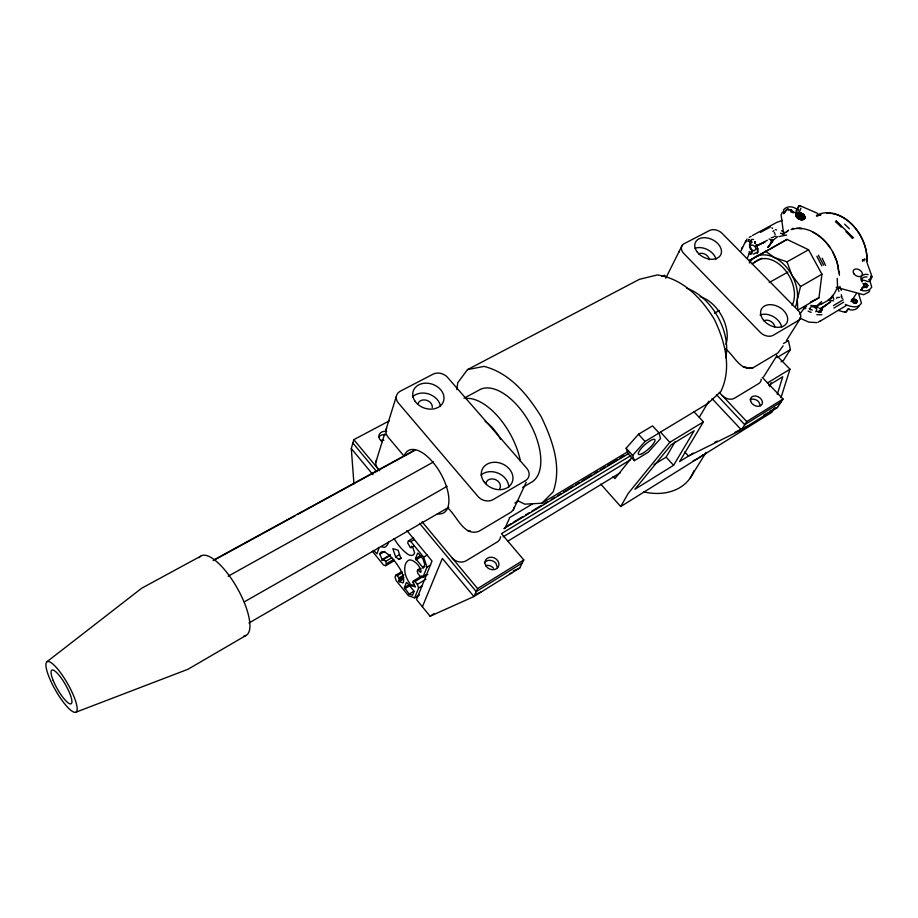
<?xml version="1.0" encoding="UTF-8"?>
<svg xmlns="http://www.w3.org/2000/svg" width="918" height="918" viewBox="0 0 918 918"><rect width="100%" height="100%" fill="white"/><g stroke="black" fill="none" stroke-linecap="round" stroke-linejoin="round"><path stroke-width="1.38" d="M756.421 244.991L756.891 246.529L756.283 245.84A3.179 2.18 62.9 0 0 756.294 245.358L756.283 245.072M862.599 259.45L862.541 261.205L862.782 260.414M756.891 246.529L757.086 245.978L756.18 246.322M841.668 296.904L841.37 294.678M862.392 280.438A6.334 4.303 30.3 0 1 867.659 281.585L869.851 281.47L869.908 280.575L871.721 287.254C869.312 291.052 864.308 291.89 860.464 289.824L861.784 289.744L863.746 285.946M749.237 251.452L749.249 253.46L750.786 253.976L751.004 251.417M817.823 307.312L816.905 307.048L817.766 307.082M749.616 243.201L751.716 239.414M752.209 251.532L752.026 253.529L750.786 253.976M821.931 274.218L800.542 286.542L797.329 299.498L797.776 310.204L818.959 297.788L821.931 274.218L808.574 249.765L787.024 239.403L748.973 260.723L769.181 249.627M800.932 208.202L799.612 211.553M456.831 389.691L457.772 382.726L467.503 369.621L639.376 279.336L657.357 274.93C682.946 278.728 701.409 298.189 714.319 319.292C724.979 341.576 732.162 368.061 720.837 391.504L707.881 403.495L658.263 433.422M863.092 283.788L865.674 283.329L867.866 285.498L866.649 287.3L863.689 286.244M857.332 301.288L856.127 303.078L854.612 302.929L853.212 302.045L852.627 299.601L853.671 298.981L856.574 300.025L857.332 301.288L855.851 303.514M790.777 211.806L791.109 209.706L788.539 210.096M822.505 309.022L822.367 309.71M751.234 241.227L750.649 244.108M745.531 242.639L746.885 239.036M741.055 250.843L745.875 240.688M793.003 212.884L793.221 211.783L791.109 209.706M820.715 308.7L820.187 308.448L821.358 308.632L830.801 301.609L821.713 307.943M757.178 253.643L757.568 252.071M749.249 253.46L747.47 257.832M758.016 252.163L758.096 248.457M757.247 250.281L757.339 247.573M353.958 483.993L351.296 448.546L353.82 439.653L389.198 420.926M769.846 386.73L771.063 382.611M777.248 394.453L782.721 376.77L768.687 385.331M375.875 462.029L384.608 434.007M437.416 513.816A35.791 16.799 60.6 0 0 440.284 472.781A35.791 16.799 60.6 0 0 404.138 456.2L387.809 436.784L386.053 433.64L385.801 430.198L396.335 396.369M836.677 298.522L837.055 297.329M780.989 397.643L789.996 369.22L776.49 355.277M390.517 554.702L383.116 559.039L382.588 560.519L379.811 554.288L380.247 553.026A14.562 6.242 59.6 0 1 385.308 552.349A27.024 11.521 59.5 0 1 398.286 566.234A14.596 6.265 59.4 0 1 403.553 581.679L403.082 582.919L399.273 581.668L398.848 580.532L399.399 579.063L403.094 576.86M372.295 551.19L383.494 564.983L385.732 565.695L386.421 563.79L385.594 561.403L383.116 559.039M401.877 571.57L395.715 575.23L395.015 577.124L396.232 580.681L408.487 595.782L414.672 597.859L419.572 594.875M413.387 537.982L408.441 540.874L407.684 542.905L410.335 547.598L413.605 546.382M447.663 507.941C456.866 515.434 463.865 537.397 479.242 531.132L510.856 512.267L513.231 510.064L514.424 506.851M747.906 241.296L748.663 239.288M748.583 241.503L749.272 239.655M411.138 547.828L411.723 546.267L412.446 546.474L414.58 552.762L414.087 554.07A15.055 6.667 59.8 0 1 408.694 554.759A28.229 12.577 59.9 0 1 395.406 540.679A15.021 6.644 59.9 0 1 394.017 538.591M404.402 587.577L406.364 582.494L407.133 582.746L413.513 590.584L413.915 591.789L412.549 595.243L409.153 594.107L404.402 587.577L409.325 584.617M415.544 558.614L417.621 553.21L418.424 553.451L422.957 558.947L424.782 564.409L423.324 568.081L415.544 558.614L420.467 555.7M852.019 299.211L851.089 301.597L856.31 293.714M427.754 574.461L422.854 577.411L420.455 576.653L418.046 573.716L417.22 571.271L417.793 569.803L420.467 572.327C422.716 572.66 418.872 565.591 417.564 564.432A14.929 6.552 59.2 0 0 407.374 561.311A27.85 12.221 59 0 0 405.205 573.784A14.86 6.483 59.2 0 0 410.025 583.791L411.574 585.684L415.475 586.958L412.882 582.356L413.444 580.933L422.028 575.77M797.031 209.166L798.844 205.781M797.914 211.324L798.614 209.568M414.672 597.859L418.619 587.99L422.291 585.764M422.854 577.411L426.985 567.094L430.668 564.891M422.395 606.775L442.338 558.442L473.917 596.551L519.749 567.967L523.788 559.934L501.549 533.76M385.801 430.198L386.719 428.155M817.49 307.61L817.548 306.91M504.716 528.63L509.318 518.693M526.198 482.271L513.231 510.064M523.788 559.934L477.612 588.587L473.917 596.551L430.083 616.23L416.508 599.534L432.022 561.047L406.892 530.593M817.858 213.458L799.75 205.609L795.952 210.842A6.174 4.154 27.5 0 1 796.572 212.976M783.043 234.285L788.654 230.074M678.689 252.347L682.166 245.381M665.745 278.246L679.274 251.176M786.462 209.511L783.697 213.745L783.628 209.752C787.013 205.586 792.727 206.298 796.767 209.063M869.851 281.47L872.1 276.834L867.212 263.259M751.36 240.688L751.475 239.506M600.785 484.119L620.717 506.564L628.176 493.448L669.83 442.304L703.418 421.878L693.813 411.562M654.018 464.577L666.124 457.141L675.235 441.569M699.355 417.208L708.845 401.223M673.571 465.311L694.18 430.76L671.253 444.737L634.877 489.294L673.571 465.311L666.124 457.141M703.418 421.878L679.595 461.57L693.274 453.09M756.294 245.358L756.719 244.647M741.4 248.893L742.41 247.24M690.233 477.98L706.068 452.425M799.853 314.163L803.789 308.666L805.694 308.563M763.638 376.782L776.49 356.356M783.1 345.856L777.994 352.891L753.276 367.636C740.436 372.134 733.757 354.704 725.358 348.725M786.439 340.544L800.14 318.776M783.479 343.539L788.401 340.612L790.398 349.551L783.524 360.338L781.069 361.818M762.273 377.367L783.043 399.032L746.747 421.557L741.411 429.899L688.523 456.039L684.817 451.989M821.185 310.789L817.261 311.443M774.792 407.776L771.786 412.354L620.717 506.564M712.012 398.584L741.411 429.899L777.512 407.374L783.043 399.032M768.114 247.194L773.185 240.103L768.114 247.194L773.185 240.103L777.557 236.672M852.202 301.207L853.671 298.981M855.174 299.142L852.96 302.481L854.36 303.353L856.574 300.025M863.402 286.76L865.674 283.329M864.813 287.644L867.085 284.224M866.34 287.782L867.866 285.498M838.111 286.875L836.344 289.572A39.933 28.32 61 0 1 831.501 297.111L831.008 297.925L832.5 297.191L828.208 299.727L833.51 300.84M847.463 310.514L846.109 311.374M869.736 290.799L868.543 292.303L863.597 294.712L836.195 287.265M858.915 306.36C856.54 310.1 851.606 310.995 847.796 308.941L849.093 308.861L846.763 310.192L846.465 311.994M631.905 457.394L614.934 478.611L613.052 476.499M626.133 448.214L638.492 434.26L652.549 425.895L659.09 433.032L660.512 438.563L648.223 452.253L634.372 460.652L627.958 453.549L626.133 448.214L632.628 455.397L634.372 460.652M632.628 455.397L645.056 441.466L659.09 433.032M517.362 500.539L524.717 504.154L541.849 503.225L553.106 491.933C562.252 466.482 552.269 439.837 541.218 416.715C527.598 394.809 510.133 373.052 484.004 366.385L467.503 369.621M782.48 212.058L781.103 214.732L783.513 233.333M784.156 212.85L787.816 209.006L788.952 209.465M815.62 306.784L821.53 301.632M803.789 308.666L803.548 307.358L806.429 306.325M46.956 661.74L141.728 588.197L200.629 556.228M772.899 231.52L773.954 230.544M821.025 310.892L822.103 310.318M816.068 307.048L820.635 303.904M868.68 279.795L870.952 278.257M749.765 246.035A3.511 2.547 36.8 0 1 750.281 245.416L752.886 245.106L755.147 246.632L756.019 248.904L754.24 250.855L750.419 249.203M826.028 305.086L821.036 308.287L821.736 308.184A3.293 0.62 -20.3 0 1 821.369 308.632M522.273 562.975L476.224 591.594L419.572 523.352M780.966 402.187L744.739 424.701L716.453 394.637M430.083 616.23L434.34 613.591M767.425 382.955L789.996 369.22M507.746 541.241L620.419 472.701M418.619 587.99L417.392 584.364L425.986 579.178M502.066 533.278L630.907 455.535M503.179 536.812L630.62 459.689M409.153 594.107L414.041 591.146M412.882 582.356L416.554 580.153M413.444 580.933L415.005 581.438L426.055 574.783M507.069 526.048L510.752 523.834M513.208 522.365L523.03 516.455M525.486 514.975L529.17 512.76M531.625 511.28L541.436 505.37M543.892 503.902L547.576 501.687M551.259 499.472L554.942 497.258M557.398 495.777L561.082 493.563M563.537 492.082L573.36 486.173M575.816 484.704L579.499 482.489M581.943 481.009L591.766 475.099M594.221 473.619L597.905 471.404M600.361 469.936L605.272 466.975M607.727 465.506L617.55 459.597M620.006 458.116L623.689 455.902M503.821 528.676L628.945 453.366M404.804 588.771L410.954 585.064M411.574 585.684L414.029 584.204M628.245 451.461L541.849 503.225M818.053 322.207L819.912 321.105M820.417 321.013L846.04 305.683M398.848 580.532L403.771 577.594M417.793 569.803L420.249 568.334M399.273 581.668L402.899 579.396M418.597 570.044L421.052 568.575M422.521 567.84L424.977 566.372M509.238 517.855L532.566 503.89M776.903 357.63L790.398 349.551M833.406 305.625L843.217 299.796M833.911 308.012L843.711 302.171M395.715 575.23L397.23 575.724L402.164 572.786M399.399 579.063L398.986 577.881L403.897 574.943M415.957 559.854L422.108 556.205M426.985 567.094L423.657 557.134L427.363 554.942M514.849 503.007L518.544 500.803M385.732 565.695L394.384 560.611M398.837 559.372L400.891 558.465L398.079 550.18L392.835 548.62L395.647 556.87L398.837 559.372L401.315 557.926M522.652 487.447L530.914 482.581A53.026 27.574 60.7 0 0 529.204 422.108A53.026 27.574 60.7 0 0 478.519 390.414L464.003 398.205M385.594 561.403L391.768 557.788M395.647 556.87L399.353 554.702M386.421 563.79L393.811 559.441M245.978 635.463L188.006 669.256L75.93 712.184A29.089 6.896 60.2 0 1 49.056 677.036A29.089 6.896 60.2 0 1 59.624 671.483A29.089 6.896 60.2 0 1 75.93 712.184M408.441 540.874L410.828 541.563L414.534 539.394M381.922 560.313L390.035 555.654M379.811 554.288L384.768 551.408M248.927 623.012L448.73 507.333M770.374 248.973L787.024 239.403M244.188 601.933L447.089 486.322M765.474 251.234L774.344 257.522L787.013 261.837L808.574 249.765M714.456 313.199L719.425 310.422M769.181 282.56L787.851 272.107M228.089 576.252L433.514 461.949M753.414 254.183L756.857 252.301M751.888 263.718L761.906 258.245M213.206 560.267L415.361 449.671M213.389 560.588L295.103 515.87M297.616 514.493L414.511 450.52M761.504 243.442L767.368 240.252M820.497 304.546L829.562 299.647M749.295 237.314L751.188 236.293M760.391 232.403L770.351 227.044M661.924 276.536L664.403 275.228L666.376 277.282M820.772 311.328L819.613 311.523L820.841 311.168M810.399 302.125L818.959 297.788M757.304 245.462L764.901 242.054L757.155 245.565M769.812 411.218L777.512 407.374M763.902 414.902L771.579 411.069M714.674 442.338L717.199 441.088M734.87 432.332L747.504 426.067M759.45 244.383L757.109 245.531M513.231 570.962L519.749 567.967M509.639 573.83L512.233 572.648M476.476 594.038L481.663 591.685M819.671 304.294L822.103 303.296M769.009 238.99L773.254 240.55M786.554 231.784L787.724 231.359M841.691 296.48L841.083 296.755M752.611 235.398L776.857 222.351L782.469 220.389M771.292 237.785L773.69 237.062M757.098 246.001L756.489 246.162A1.825 0.987 17.5 0 0 756.776 246.472M792.245 228.387L793.886 228.777M778.946 236.592L786.634 235.031M803.548 307.358L805.935 306.956M818.764 215.225L820.921 214.869L817.1 214.835M793.531 228.857C808.379 225.954 822.402 235.995 830.251 247.871M819.189 308.448L819.958 308.356M816.859 322.62L808.747 322.092L799.716 318.076M746.908 368.325L753.276 367.636M821.931 314.736L816.836 314.667M817.307 215.764L816.354 215.845L818.122 215.776M749.88 244.406L750.511 244.372M838.065 297.409L839.454 297.409M818.179 311.718L820.807 311.764M818.259 312.292L821.117 312.327M800.129 212.632L796.491 213.366L795.826 214.789L797.57 218.209L801.77 219.884L804.776 218.346L804.007 214.961L800.129 212.632L804.007 214.961L798.04 212.586L804.914 216.717L796.491 213.366L804.776 218.346L795.826 214.789L803.64 219.494L796.216 216.545L801.77 219.884L797.57 218.209M812.017 305.533L815.391 306.096M774.379 236.236L775.985 236.282M810.755 305.396L815.436 306.256M796.675 228.318L801.747 228.536L798.947 228.375M467.56 530.627L470.154 530.742M752.53 239.368L753.552 239.587M743.419 366.925L746.242 367.131M819.281 214.066L822.138 213.274A39.382 28.642 61.1 0 1 866.994 262.227M845.26 312.407L838.386 310.41M751.658 242.031L752.301 242.123M796.686 209.338L797.822 209.533M795.504 212.724L790.478 211.174M799.314 205.678L800.312 206.16M787.357 209.074L788.344 209.556M845.329 304.409C850.47 306.566 857.756 309.114 861.44 303.158L858.582 293.508M845.685 312.292L844.652 311.753M791.087 211.714L793.726 212.528M841.806 298.075L842.713 298.361M775.412 229.534L776.479 229.948M792.234 229.569L791.167 229.42M781.562 230.831L783.869 231.852M780.495 233.149L783.949 234.687M809.217 308.7L812.258 310.043M808.104 311.076L811.133 312.418M812.9 232.288C826.395 239.093 835.46 252.863 838.409 267.482M751.544 250.453L752.634 251.142M749.386 244.819L750.281 245.416M835.403 221.628L841.358 227.01L836.114 220.813L853.361 237.842L846.04 231.6L852.409 238.405M844.663 224.141L849.425 228.8M870.941 277.534L870.402 276.869M719.31 392.445L746.747 421.557M800.542 286.542L791.947 275.228L787.013 261.837M660.627 432.263L669.83 442.304M638.492 434.26L645.056 441.466M353.82 439.653L379.627 470.704M422.096 521.791L477.612 588.587M352.868 443.015L376.632 471.623M351.296 448.546L372.938 474.663M410.828 541.563L423.657 557.134M415.005 581.438L417.392 584.364M397.23 575.724L398.986 577.881M373.718 550.49L377.011 553.852L378.79 548.631L378.388 547.438M863.264 283.616L863.918 284.775M871.033 275.767L871.687 276.938M771.981 227.767L772.52 228.513M863.861 283.478L864.24 285.142L861.784 289.744L861.669 287.827M818.42 255.261L823.549 265.118M816.859 256.283L821.828 265.83M832.706 251.853L836.642 260.861L838.696 270.133M838.123 268.561L839.465 275.251M864.618 258.75L865.123 259.828M863.379 259.461L864.067 260.953M822.195 258.188L825.534 265.474M774.344 232.38L775.125 234.526M839.89 286.359L841.301 290.352M837.537 287.46L838.96 291.465M832.442 295.389L833.842 299.371M750.614 247.367L751.417 249.868M749.627 246.15L750.431 248.652M760.448 405.653L758.658 401.717A6.415 4.716 30.6 0 0 750.155 399.8M755.468 243.259L755.204 242.008L755.17 242.673M839.132 271.51L839.408 273.094M497.487 567.909L495.904 563.193A7.183 6.024 25.2 0 0 484.429 562.78M770.994 240.344L771.304 242.857M837.205 278.349L837.572 287.196M749.57 246.667L749.604 247.562M751.199 240.975L751.234 242.582M199.195 557.696A45.659 15.537 60.4 0 1 237.016 587.715A45.659 15.537 60.4 0 1 243.958 636.025M749.88 242.226A6.426 4.613 34.1 0 1 750.913 241.147M826.934 213.263A38.487 28.01 61.1 0 1 831.054 213.424M832.098 213.573A38.487 28.01 61.1 0 1 835.288 214.273M836.344 214.594A38.487 28.01 61.1 0 1 866.03 250.499M866.271 251.762A38.487 28.01 61.1 0 1 866.833 261.63M749.317 263.018A33.392 22.927 60.9 0 1 783.054 263.65A33.392 22.927 60.9 0 1 795.585 306.417M861.532 281.252A8.182 5.542 30.3 0 1 868.118 274.608M862.163 281.941A6.357 4.303 30.3 0 1 867.051 277.018M754.022 262.915A29.502 20.253 60.9 0 1 784.041 268.767A29.502 20.253 60.9 0 1 792.062 305.533M810.468 309.825A3.672 2.421 21.1 0 1 810.089 309.01A3.626 2.387 21.1 0 1 813.325 306.715L816.676 308.781L816.182 311.454A3.615 2.375 21.1 0 1 815.7 311.684M700.124 296.744A31.66 20.46 61 0 1 725.931 344.319M698.701 253.861A6.529 4.579 26.4 0 1 705.46 254.424A6.529 4.579 26.4 0 1 709.201 259.76M763.914 320.83A6.678 4.739 29.2 0 1 770.73 321.323A6.678 4.739 29.2 0 1 774.666 326.877M760.035 314.989A14.321 10.144 29.2 0 1 773.472 316.699A14.321 10.144 29.2 0 1 781.723 327.324M695.029 248.273A13.999 9.811 26.4 0 1 716.006 259.197M722.191 395.497A9.18 6.77 29.6 0 0 734.457 398.251L758.738 383.54A9.077 6.61 29.9 0 0 761.183 379.191M381.383 546.589A14.677 6.346 60.1 0 0 386.478 545.866A27.391 11.831 60.4 0 0 388.601 541.712M382.221 441.638A6.977 5.634 17.5 0 1 379.272 434.535A6.977 5.634 17.5 0 1 386.65 431.517M378.836 436.876A6.954 5.623 17.5 0 1 385.606 434.868M381.108 440.261A6.919 5.611 17.5 0 1 383.85 440.376M486.047 565.419A7.137 6.013 25.3 0 1 493.528 568.242M452.069 557.846A10.305 8.652 23.2 0 0 466.252 560.737L497.097 542.045A10.167 8.423 24.4 0 0 500.608 536.697M377.814 468.513A10.075 8.228 17.7 0 1 376.609 459.941M417.874 404.345A7.39 5.852 19.1 0 1 425.906 400.099A7.39 5.852 19.1 0 1 432.252 407.466M485.84 483.671A7.539 6.116 23.4 0 1 495.272 479.494A7.539 6.116 23.4 0 1 499.576 489.076M480.986 475.122A16.145 13.104 23.4 0 1 498.244 473.218A16.145 13.104 23.4 0 1 508.813 487.033M412.366 397.069A15.824 12.531 19.1 0 1 428.981 394.074A15.824 12.531 19.1 0 1 440.468 406.548M465.701 398.481A53.462 27.15 60.7 0 1 520.472 461.421M485.174 421.339A32.899 16.696 60.7 0 1 500.551 439.171M686.733 288.286A48.803 31.143 61 0 1 725.713 357.733M693.893 470.785A51.729 39.956 28.6 0 1 643.61 491.853M703.027 454.72A53.187 40.403 28.4 0 1 693.021 460.859M525.475 480.619L493.058 499.633A10.959 8.928 23.2 0 1 477.991 496.477L398.446 403.082A10.706 8.469 18.2 0 1 400.317 391.183L433.066 374.165A10.557 8.251 19.5 0 1 447.536 377.355L526.668 468.169A10.809 8.687 24.3 0 1 525.475 480.619M798.327 320.543L773.174 335.311A9.696 6.885 29.2 0 1 760.253 332.327L683.83 253.506A9.444 6.61 25.9 0 1 684.105 243.718L709.683 230.429A9.341 6.449 26.3 0 1 722.168 233.413L798.052 310.353A9.593 6.713 29.5 0 1 798.327 320.543M821.266 308.815L819.808 308.574L821.266 308.815M755.204 243.477L754.848 241.916L755.204 243.477M53.198 680.445A19.393 4.59 60.2 0 0 71.099 703.785A19.393 4.59 60.2 0 0 60.152 676.589A19.393 4.59 60.2 0 0 53.198 680.445M796.744 217.359A4.888 3.282 27.8 0 0 804.627 218.633A4.888 3.282 27.8 0 0 799.83 212.574A4.888 3.282 27.8 0 0 796.744 217.359M854.13 274.069A4.98 3.374 29.9 0 0 862.071 275.297A4.98 3.374 29.9 0 0 857.079 269.02A4.98 3.374 29.9 0 0 854.13 274.069M763.501 320.13A14.436 10.167 29.1 0 0 786.726 323.044A14.436 10.167 29.1 0 0 772.153 304.787A14.436 10.167 29.1 0 0 763.501 320.13M697.428 252.289A14.114 9.823 26.3 0 0 720.423 255.376A14.114 9.823 26.3 0 0 706.516 237.854A14.114 9.823 26.3 0 0 697.428 252.289M750.626 401.166A6.426 4.716 30.5 0 0 760.747 405.664A6.426 4.716 30.5 0 0 757.958 396.633A6.426 4.716 30.5 0 0 750.626 401.166M485.978 565.97A7.206 6.036 25.2 0 0 498.107 567.175A7.206 6.036 25.2 0 0 491.784 557.237A7.206 6.036 25.2 0 0 485.978 565.97M483.775 481.445A16.294 13.162 23.4 0 0 511.188 484.107A16.294 13.162 23.4 0 0 496.466 462.351A16.294 13.162 23.4 0 0 483.775 481.445M414.97 401.132A15.973 12.588 19.1 0 0 442.063 404.058A15.973 12.588 19.1 0 0 428.098 383.276A15.973 12.588 19.1 0 0 414.97 401.132M642.095 453.641A11.016 2.811 -42 0 0 655.039 440.388A11.016 2.811 -42 0 0 642.807 446.699A11.016 2.811 -42 0 0 642.095 453.641"/></g></svg>
